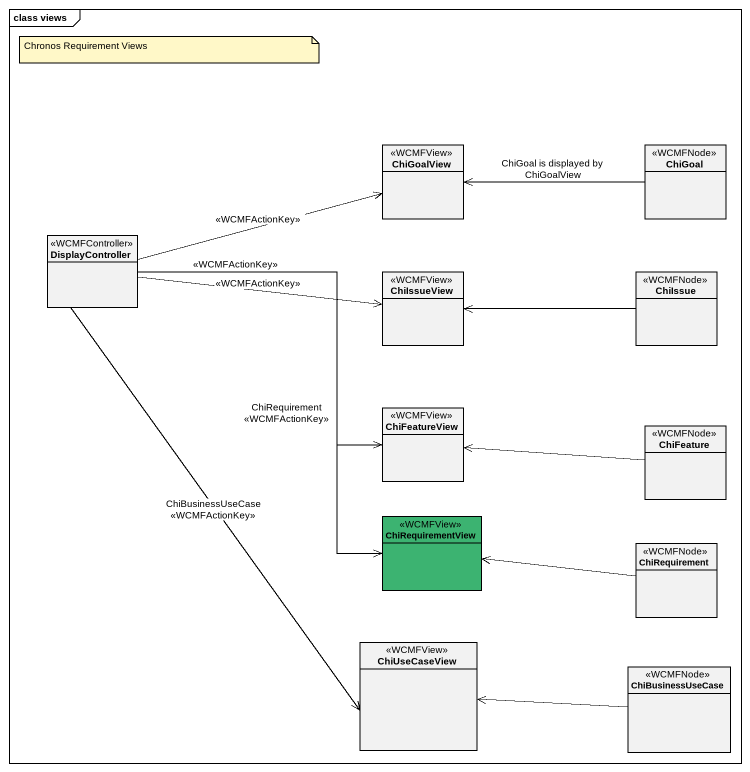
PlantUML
@startuml
mainframe class views
hide circle
hide empty members
class ChiGoalView <<WCMFView>>
class ChiGoal <<WCMFNode>>
class DisplayController <<WCMFController>>
class ChiIssueView <<WCMFView>>
class ChiIssue <<WCMFNode>>
class ChiFeatureView <<WCMFView>>
class ChiFeature <<WCMFNode>>
class ChiRequirementView <<WCMFView>> #3CB371
class ChiRequirement <<WCMFNode>>
class ChiUseCaseView <<WCMFView>>
class ChiBusinessUseCase <<WCMFNode>>
ChiGoal -left-> ChiGoalView : ChiGoal is displayed by ChiGoalView
DisplayController -right-> ChiGoalView : <<WCMFActionKey>>
DisplayController -right-> ChiIssueView : <<WCMFActionKey>>
DisplayController -right-> ChiFeatureView : <<WCMFActionKey>>
DisplayController --> ChiRequirementView : ChiRequirement\n<<WCMFActionKey>>
DisplayController --> ChiUseCaseView : ChiBusinessUseCase\n<<WCMFActionKey>>
ChiIssue -left-> ChiIssueView
ChiFeature -left-> ChiFeatureView
ChiRequirement -left-> ChiRequirementView
ChiBusinessUseCase -left-> ChiUseCaseView
note as N1
  Chronos Requirement Views
end note
@enduml
